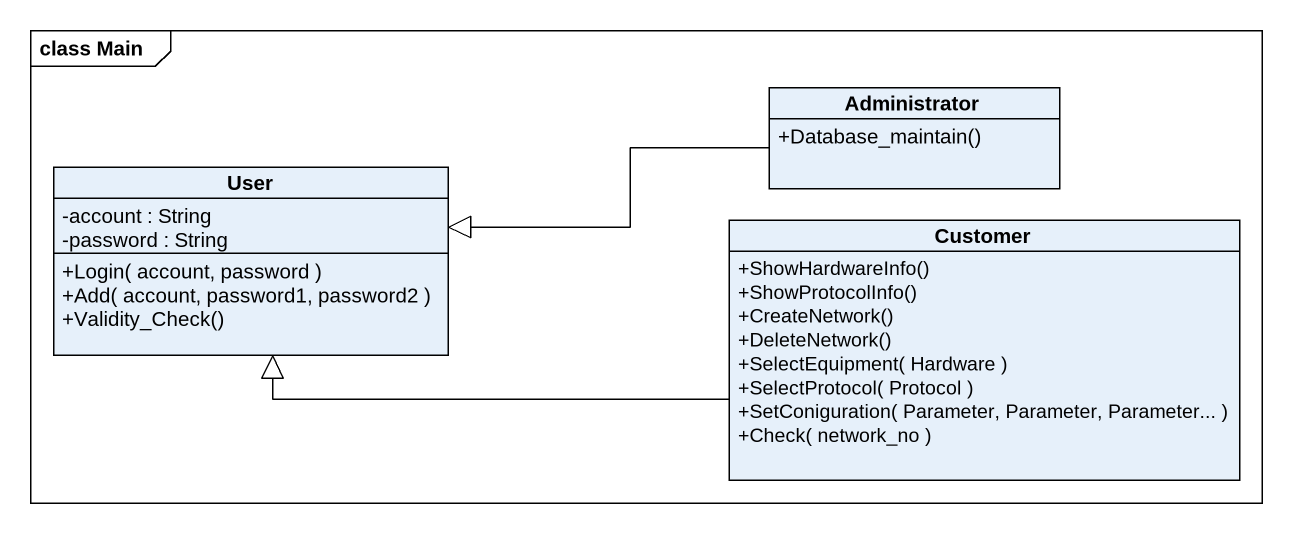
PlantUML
@startuml
mainframe class Main
hide circle
hide empty members
skinparam classAttributeIconSize 0
class Administrator {
  +Database_maintain()
}
class User {
  -account : String
  -password : String
  +Login( account, password )
  +Add( account, password1, password2 )
  +Validity_Check()
}
class Customer {
  +ShowHardwareInfo()
  +ShowProtocolInfo()
  +CreateNetwork()
  +DeleteNetwork()
  +SelectEquipment( Hardware )
  +SelectProtocol( Protocol )
  +SetConiguration( Parameter, Parameter, Parameter... )
  +Check( network_no )
}
Administrator -left-|> User
Customer -left-|> User
@enduml
